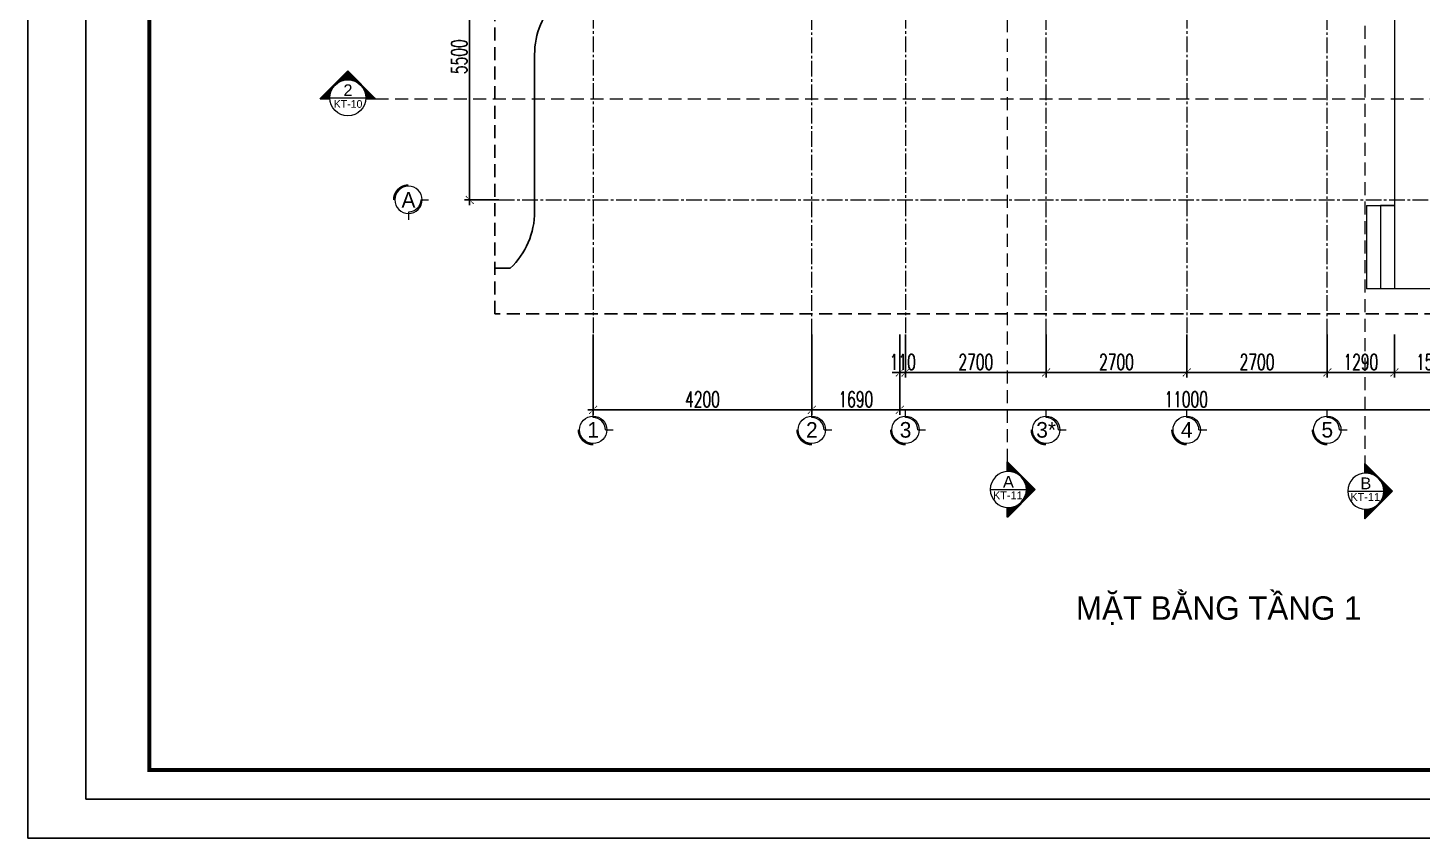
# Model space of a CAD drawing. Header units: millimetres. Extents: x -34806 to 662668, y 63228 to 99452.
# Drawn here: x 30847 to 57626, y 63921 to 79483 of the extents above; entities that cross this region are included whole.
import ezdxf
from ezdxf.enums import TextEntityAlignment as Align

# ---------------------------------------------------------------- set-up
doc = ezdxf.new("R2010")
doc.units = ezdxf.units.MM
doc.header["$LTSCALE"] = 200
doc.header["$MEASUREMENT"] = 0
doc.header["$PDMODE"] = 3
doc.header["$PDSIZE"] = 50
doc.linetypes.add('CENTER2', pattern=[1.125, 0.75, -0.125, 0.125, -0.125])
doc.linetypes.add('DASHED2', pattern=[0.375, 0.25, -0.125])
doc.layers.get('0').update_dxf_attribs({"color": 95, "linetype": 'CONTINUOUS'})
doc.layers.get('DEFPOINTS').update_dxf_attribs({"linetype": 'CONTINUOUS'})
for name, color, linetype, lineweight in [('cat', 1, 'CONTINUOUS', 40), ('hacth', 251, 'CONTINUOUS', 13), ('hatch', 251, 'CONTINUOUS', 5), ('thay', 7, 'CONTINUOUS', 18), ('tim', 254, 'CENTER2', 9)]:
    doc.layers.add(name, color=color, linetype=linetype, lineweight=lineweight)
for name, color, linetype in [('DIM', 1, 'CONTINUOUS'), ('KHUNGTEN', 7, 'CONTINUOUS'), ('Net_Manh', 155, 'CONTINUOUS'), ('TEXT', 7, 'CONTINUOUS'), ('TPTA-Dimention', 251, 'CONTINUOUS'), ('TPTA-Text', 253, 'CONTINUOUS')]:
    doc.layers.add(name, color=color, linetype=linetype)
doc.styles.add('Aria H iso', font='VHARIAL.ttf')
doc.styles.add('CHU HOA Day', font='VHARIAL.ttf')
doc.styles.add('CHUC HOA MANH', font='chhbg.shx', dxfattribs={"width": 0.8, "height": 250})
doc.styles.add('dam', font='VHAVANB.ttf', dxfattribs={"width": 0.9, "height": 450})
doc.styles.add('Scale', font='vnsimli.shx', dxfattribs={"width": 0.65, "bigfont": 'bigfont.shx'})
doc.dimstyles.new('Scale', dxfattribs={"dimscale": 10, "dimtxt": 2, "dimasz": 0.8, "dimexe": 1, "dimexo": 0, "dimgap": 0.5, "dimtad": 1, "dimdec": 0, "dimzin": 0, "dimdsep": 46, "dimtxsty": 'Scale', "dimblk": 'ARCHTICK', "dimcen": 1, "dimdle": 1, "dimclrd": 8, "dimclre": 251, "dimclrt": 3, "dimadec": 0, "dimazin": 0, "dimtfac": 1, "dimtdec": 0, "dimtix": 1, "dimtmove": 2, "dimatfit": 3, "dimfxl": 1, "dimtolj": 1, "dimtzin": 0, "dimarcsym": 0})

# ---------------------------------------------------------------- blocks, each defined once
blk = doc.blocks.new('_ArchTick')
at = {"layer": 'DIM', "color": 150}
blk.add_lwpolyline([(0.5, 0.5, 0.133, 0, 0), (0, 0, 0, 0.133, 0), (-0.5, -0.5, 0.133, 0.133, 0)], format="xyseb", dxfattribs=at)
blk = doc.blocks.new('*D139')
at = {"layer": 'DEFPOINTS', "color": 0}
for p in [(55805, 73597), (57095, 73597), (55805, 72865)]:
    blk.add_point(p, dxfattribs=at)
at = {"layer": 'TPTA-Text', "color": 251, "lineweight": -2}
for p, q in [((55805, 73597), (55805, 72765)), ((57095, 73597), (57095, 72765))]:
    blk.add_line(p, q, dxfattribs=at)
at = {"layer": 'TPTA-Text', "color": 8, "lineweight": -2}
blk.add_line((57195, 72865), (55705, 72865), dxfattribs=at)
at = {"layer": 'TPTA-Text', "color": 8, "lineweight": -2, "xscale": 150, "yscale": 150, "zscale": 150, "rotation": 180}
blk.add_blockref('_ArchTick', (55805, 72865), dxfattribs=at)
at = {"layer": 'TPTA-Text', "color": 8, "lineweight": -2, "xscale": 150, "yscale": 150, "zscale": 150}
blk.add_blockref('_ArchTick', (57095, 72865), dxfattribs=at)
at = {"layer": 'TPTA-Text', "color": 3, "insert": (56450, 73065), "char_height": 300, "attachment_point": 5, "style": 'Scale'}
blk.add_mtext('\\A1;1290', dxfattribs=at)
blk = doc.blocks.new('*D140')
at = {"layer": 'DEFPOINTS', "color": 0}
for p in [(53105, 73597), (55805, 73597), (53105, 72865)]:
    blk.add_point(p, dxfattribs=at)
at = {"layer": 'TPTA-Text', "color": 251, "lineweight": -2}
for p, q in [((53105, 73597), (53105, 72765)), ((55805, 73597), (55805, 72765))]:
    blk.add_line(p, q, dxfattribs=at)
at = {"layer": 'TPTA-Text', "color": 8, "lineweight": -2}
blk.add_line((55905, 72865), (53005, 72865), dxfattribs=at)
at = {"layer": 'TPTA-Text', "color": 8, "lineweight": -2, "xscale": 150, "yscale": 150, "zscale": 150, "rotation": 180}
blk.add_blockref('_ArchTick', (53105, 72865), dxfattribs=at)
at = {"layer": 'TPTA-Text', "color": 8, "lineweight": -2, "xscale": 150, "yscale": 150, "zscale": 150}
blk.add_blockref('_ArchTick', (55805, 72865), dxfattribs=at)
at = {"layer": 'TPTA-Text', "color": 3, "insert": (54455, 73065), "char_height": 300, "attachment_point": 5, "style": 'Scale'}
blk.add_mtext('\\A1;2700', dxfattribs=at)
blk = doc.blocks.new('*D141')
at = {"layer": 'DEFPOINTS', "color": 0}
for p in [(47705, 73597), (50405, 73597), (47705, 72865)]:
    blk.add_point(p, dxfattribs=at)
at = {"layer": 'TPTA-Text', "color": 251, "lineweight": -2}
for p, q in [((47705, 73597), (47705, 72765)), ((50405, 73597), (50405, 72765))]:
    blk.add_line(p, q, dxfattribs=at)
at = {"layer": 'TPTA-Text', "color": 8, "lineweight": -2}
blk.add_line((50505, 72865), (47605, 72865), dxfattribs=at)
at = {"layer": 'TPTA-Text', "color": 8, "lineweight": -2, "xscale": 150, "yscale": 150, "zscale": 150, "rotation": 180}
blk.add_blockref('_ArchTick', (47705, 72865), dxfattribs=at)
at = {"layer": 'TPTA-Text', "color": 8, "lineweight": -2, "xscale": 150, "yscale": 150, "zscale": 150}
blk.add_blockref('_ArchTick', (50405, 72865), dxfattribs=at)
at = {"layer": 'TPTA-Text', "color": 3, "insert": (49055, 73065), "char_height": 300, "attachment_point": 5, "style": 'Scale'}
blk.add_mtext('\\A1;2700', dxfattribs=at)
blk = doc.blocks.new('*D142')
at = {"layer": 'DEFPOINTS', "color": 0}
for p in [(45905, 73597), (47595, 73597), (45905, 72148)]:
    blk.add_point(p, dxfattribs=at)
at = {"layer": 'TPTA-Text', "color": 251, "lineweight": -2}
for p, q in [((45905, 73597), (45905, 72048)), ((47595, 73597), (47595, 72048))]:
    blk.add_line(p, q, dxfattribs=at)
at = {"layer": 'TPTA-Text', "color": 8, "lineweight": -2}
blk.add_line((47695, 72148), (45805, 72148), dxfattribs=at)
at = {"layer": 'TPTA-Text', "color": 8, "lineweight": -2, "xscale": 150, "yscale": 150, "zscale": 150, "rotation": 180}
blk.add_blockref('_ArchTick', (45905, 72148), dxfattribs=at)
at = {"layer": 'TPTA-Text', "color": 8, "lineweight": -2, "xscale": 150, "yscale": 150, "zscale": 150}
blk.add_blockref('_ArchTick', (47595, 72148), dxfattribs=at)
at = {"layer": 'TPTA-Text', "color": 3, "insert": (46750, 72348), "char_height": 300, "attachment_point": 5, "style": 'Scale'}
blk.add_mtext('\\A1;1690', dxfattribs=at)
blk = doc.blocks.new('*D144')
at = {"layer": 'DEFPOINTS', "color": 0}
for p in [(41705, 73597), (45905, 73597), (41705, 72148)]:
    blk.add_point(p, dxfattribs=at)
at = {"layer": 'TPTA-Text', "color": 251, "lineweight": -2}
for p, q in [((41705, 73597), (41705, 72048)), ((45905, 73597), (45905, 72048))]:
    blk.add_line(p, q, dxfattribs=at)
at = {"layer": 'TPTA-Text', "color": 8, "lineweight": -2}
blk.add_line((46005, 72148), (41605, 72148), dxfattribs=at)
at = {"layer": 'TPTA-Text', "color": 8, "lineweight": -2, "xscale": 150, "yscale": 150, "zscale": 150, "rotation": 180}
blk.add_blockref('_ArchTick', (41705, 72148), dxfattribs=at)
at = {"layer": 'TPTA-Text', "color": 8, "lineweight": -2, "xscale": 150, "yscale": 150, "zscale": 150}
blk.add_blockref('_ArchTick', (45905, 72148), dxfattribs=at)
at = {"layer": 'TPTA-Text', "color": 3, "insert": (43805, 72348), "char_height": 300, "attachment_point": 5, "style": 'Scale'}
blk.add_mtext('\\A1;4200', dxfattribs=at)
blk = doc.blocks.new('*D155')
at = {"layer": 'DEFPOINTS', "color": 0}
for p in [(39894, 81679), (39332, 76179), (39894, 76179)]:
    blk.add_point(p, dxfattribs=at)
at = {"layer": 'TPTA-Text', "color": 251, "lineweight": -2}
for p, q in [((39894, 81679), (39232, 81679)), ((39894, 76179), (39232, 76179))]:
    blk.add_line(p, q, dxfattribs=at)
at = {"layer": 'TPTA-Text', "color": 8, "lineweight": -2}
blk.add_line((39332, 81779), (39332, 76079), dxfattribs=at)
at = {"layer": 'TPTA-Text', "color": 8, "lineweight": -2, "xscale": 150, "yscale": 150, "zscale": 150}
for p, rotation in [((39332, 81679), 90), ((39332, 76179), 270)]:
    blk.add_blockref('_ArchTick', p, dxfattribs=dict(at, rotation=rotation))
at = {"layer": 'TPTA-Text', "color": 3, "insert": (39132, 78929), "char_height": 300, "attachment_point": 5, "rotation": 90, "style": 'Scale'}
blk.add_mtext('\\A1;5500', dxfattribs=at)
blk = doc.blocks.new('cad')
at = {"layer": 'hatch'}
h = blk.add_hatch(dxfattribs=at)
h.set_pattern_fill('ANSI31', color=256, scale=96.25, angle=-90, style=0)
h.set_pattern_definition([(225, (101783, 283734), (-8.50737846, 8.50737846), [])])
edge = h.paths.add_edge_path()
edge.add_ellipse((0, 0), major_axis=(-408, 408), ratio=1, start_angle=135, end_angle=137.8395)
edge.add_line((29, -577), (29, -890))
edge.add_line((29, -890), (-861, 0))
edge.add_line((-861, 0), (29, 890))
edge.add_line((29, 890), (29, 577))
edge.add_ellipse((0, 0), major_axis=(408, 408), ratio=1, start_angle=42.1605, end_angle=45)
edge.add_ellipse((0, 0), major_axis=(-408, 408), ratio=1, start_angle=-45, end_angle=135)
at = {"layer": 'cat', "color": 150, "linetype": 'Continuous', "const_width": 62.4}
for points in [[(29, 577), (29, 890)], [(29, -577), (29, -890)]]:
    blk.add_lwpolyline(points, dxfattribs=at)
at = {"layer": 'thay', "linetype": 'Continuous'}
for p in [(29, 890), (29, -890)]:
    blk.add_line(p, (-861, 0), dxfattribs=at)
at = {"layer": 'thay'}
blk.add_line((577, 0), (-578, 0), dxfattribs=at)
blk.add_circle((0, 0), 578, dxfattribs=at)
at = {"layer": 'TEXT'}
for tag, height, style, p in [('1', 375, 'CHU HOA Day', (-500, 62)), ('KT-00', 250, 'Aria H iso', (-1613, -278))]:
    blk.add_attdef(tag, text='', height=height, dxfattribs=dict(at, style=style)).set_placement(p, align=Align.CENTER)
blk = doc.blocks.new('tr')
at = {"layer": 'thay', "ltscale": 600}
for p, q in [((0, -200), (0, 0)), ((313, -513), (513, -513))]:
    blk.add_line(p, q, dxfattribs=at)
at = {"layer": 'thay', "color": 150, "ltscale": 600, "const_width": 50}
blk.add_lwpolyline([(-375, -513, 0.414214), (0, -888, 0.414214)], format="xyb", dxfattribs=at)
at = {"layer": 'thay', "ltscale": 600}
blk.add_circle((0, -513), 350, dxfattribs=at)
blk.add_arc((0, -513), 313, 0, 90, dxfattribs=at)
blk = doc.blocks.new('*D159')
at = {"layer": 'DEFPOINTS', "color": 0}
for p in [(50405, 73597), (53105, 73597), (50405, 72865)]:
    blk.add_point(p, dxfattribs=at)
at = {"layer": 'TPTA-Text', "color": 251, "lineweight": -2}
for p, q in [((50405, 73597), (50405, 72765)), ((53105, 73597), (53105, 72765))]:
    blk.add_line(p, q, dxfattribs=at)
at = {"layer": 'TPTA-Text', "color": 8, "lineweight": -2}
blk.add_line((53205, 72865), (50305, 72865), dxfattribs=at)
at = {"layer": 'TPTA-Text', "color": 8, "lineweight": -2, "xscale": 150, "yscale": 150, "zscale": 150, "rotation": 180}
blk.add_blockref('_ArchTick', (50405, 72865), dxfattribs=at)
at = {"layer": 'TPTA-Text', "color": 8, "lineweight": -2, "xscale": 150, "yscale": 150, "zscale": 150}
blk.add_blockref('_ArchTick', (53105, 72865), dxfattribs=at)
at = {"layer": 'TPTA-Text', "color": 3, "insert": (51755, 73065), "char_height": 300, "attachment_point": 5, "style": 'Scale'}
blk.add_mtext('\\A1;2700', dxfattribs=at)
blk = doc.blocks.new('can')
at = {"layer": 'hatch'}
h = blk.add_hatch(dxfattribs=at)
h.set_pattern_fill('ANSI31', color=256, scale=96.25, style=0)
h.set_pattern_definition([(45, (-283734, -101783), (-8.50737846, 8.50737846), [])])
h.paths.add_polyline_path([(578, 0, -0.01239), (577, -29), (890, -29), (0, 861), (-890, -29), (-577, -29, -0.01239), (-578, 0, -1)])
at = {"layer": 'cat', "color": 150, "linetype": 'Continuous', "const_width": 62.4}
for points in [[(-577, -29), (-890, -29)], [(577, -29), (890, -29)]]:
    blk.add_lwpolyline(points, dxfattribs=at)
at = {"layer": 'thay', "linetype": 'Continuous'}
for p in [(-890, -29), (890, -29)]:
    blk.add_line(p, (0, 861), dxfattribs=at)
at = {"layer": 'thay'}
blk.add_line((-578, 0), (578, 0), dxfattribs=at)
blk.add_circle((0, 0), 578, dxfattribs=at)
at = {"layer": 'TEXT', "style": 'CHU HOA Day'}
blk.add_attdef('A', text='', height=375, dxfattribs=at).set_placement((11, 108), align=Align.CENTER)
at = {"layer": 'TEXT', "style": 'CHUC HOA MANH', "width": 0.65}
blk.add_attdef('KT-00', text='', height=287, dxfattribs=at).set_placement((7, -346), align=Align.CENTER)
blk = doc.blocks.new('*D206')
at = {"layer": 'DEFPOINTS', "color": 0}
for p in [(57095, 73597), (58595, 73597), (57095, 72865)]:
    blk.add_point(p, dxfattribs=at)
at = {"layer": 'TPTA-Text', "color": 251, "lineweight": -2}
for p, q in [((57095, 73597), (57095, 72765)), ((58595, 73597), (58595, 72765))]:
    blk.add_line(p, q, dxfattribs=at)
at = {"layer": 'TPTA-Text', "color": 8, "lineweight": -2}
blk.add_line((58695, 72865), (56995, 72865), dxfattribs=at)
at = {"layer": 'TPTA-Text', "color": 8, "lineweight": -2, "xscale": 150, "yscale": 150, "zscale": 150, "rotation": 180}
blk.add_blockref('_ArchTick', (57095, 72865), dxfattribs=at)
at = {"layer": 'TPTA-Text', "color": 8, "lineweight": -2, "xscale": 150, "yscale": 150, "zscale": 150}
blk.add_blockref('_ArchTick', (58595, 72865), dxfattribs=at)
at = {"layer": 'TPTA-Text', "color": 3, "insert": (57845, 73065), "char_height": 300, "attachment_point": 5, "style": 'Scale'}
blk.add_mtext('\\A1;1500', dxfattribs=at)
blk = doc.blocks.new('*D208')
at = {"layer": 'DEFPOINTS', "color": 0}
for p in [(47595, 73597), (47705, 73597), (47595, 72865)]:
    blk.add_point(p, dxfattribs=at)
at = {"layer": 'TPTA-Text', "color": 251, "lineweight": -2}
for p, q in [((47595, 73597), (47595, 72765)), ((47705, 73597), (47705, 72765))]:
    blk.add_line(p, q, dxfattribs=at)
at = {"layer": 'TPTA-Text', "color": 8, "lineweight": -2}
for p, q in [((47595, 72865), (47445, 72865)), ((47705, 72865), (47595, 72865)), ((47705, 72865), (47855, 72865))]:
    blk.add_line(p, q, dxfattribs=at)
at = {"layer": 'TPTA-Text', "color": 8, "lineweight": -2, "xscale": 150, "yscale": 150, "zscale": 150}
blk.add_blockref('_ArchTick', (47595, 72865), dxfattribs=at)
at = {"layer": 'TPTA-Text', "color": 8, "lineweight": -2, "xscale": 150, "yscale": 150, "zscale": 150, "rotation": 180}
blk.add_blockref('_ArchTick', (47705, 72865), dxfattribs=at)
at = {"layer": 'TPTA-Text', "color": 3, "insert": (47650, 73065), "char_height": 300, "attachment_point": 5, "style": 'Scale'}
blk.add_mtext('\\A1;110', dxfattribs=at)
blk = doc.blocks.new('*D209')
at = {"layer": 'DEFPOINTS', "color": 0}
for p in [(47595, 73597), (58595, 73597), (58595, 72148)]:
    blk.add_point(p, dxfattribs=at)
at = {"layer": 'TPTA-Text', "color": 251, "lineweight": -2}
for p, q in [((47595, 73597), (47595, 72048)), ((58595, 73597), (58595, 72048))]:
    blk.add_line(p, q, dxfattribs=at)
at = {"layer": 'TPTA-Text', "color": 8, "lineweight": -2}
blk.add_line((47495, 72148), (58695, 72148), dxfattribs=at)
at = {"layer": 'TPTA-Text', "color": 8, "lineweight": -2, "xscale": 150, "yscale": 150, "zscale": 150, "rotation": 180}
blk.add_blockref('_ArchTick', (47595, 72148), dxfattribs=at)
at = {"layer": 'TPTA-Text', "color": 8, "lineweight": -2, "xscale": 150, "yscale": 150, "zscale": 150}
blk.add_blockref('_ArchTick', (58595, 72148), dxfattribs=at)
at = {"layer": 'TPTA-Text', "color": 3, "insert": (53095, 72348), "char_height": 300, "attachment_point": 5, "style": 'Scale'}
blk.add_mtext('\\A1;11000', dxfattribs=at)
blk = doc.blocks.new('khung')
at = {"layer": 'DEFPOINTS', "color": 8}
blk.add_lwpolyline([(0, 0), (31503, 0), (31503, 22275), (0, 22275)], close=True, dxfattribs=at)
at = {"layer": 'KHUNGTEN', "color": 4, "const_width": 54.3}
blk.add_lwpolyline([(848, 388), (31117, 388), (31117, 21887), (848, 21887)], close=True, dxfattribs=at)

msp = doc.modelspace()

# ---------------------------------------------------------------- linework, layer by layer
msp.add_lwpolyline([(77786.8, 63921.1), (30847.2, 63921.1), (30847.2, 97550.1), (77786.8, 97550.1)], close=True)
at = {"layer": 'Net_Manh', "linetype": 'DASHED2', "ltscale": 5}
msp.add_lwpolyline([(39817.2, 91585.8), (68044.6, 91585.8), (68044.6, 73988.8), (39817.2, 73988.8)], close=True, dxfattribs=at)
at = {"layer": 'thay', "linetype": 'DASHED2', "ltscale": 5}
for p, q in [((49661.1, 71149.6), (49661.1, 93397.6)), ((56526.3, 93397.6), (56526.3, 71119.2)), ((37525.2, 78123.1), (69701.2, 78123.1))]:
    msp.add_line(p, q, dxfattribs=at)
at = {"layer": 'thay'}
for p, q in [((57094.7, 80469.1), (57094.7, 75793.4)), ((56554.7, 76069.1), (56554.7, 74469.1)), ((56824.7, 76069.1), (56824.7, 74469.1)), ((57094.7, 76069.1), (57094.7, 74469.1)), ((60564.7, 74469.1), (56554.7, 74469.1))]:
    msp.add_line(p, q, dxfattribs=at)
for points in [[(57094.7, 76068.2), (56554.7, 76068.2), (56554.7, 74469.1)], [(57094.7, 76069.1), (56824.7, 76069.1), (56824.7, 74469.1)]]:
    msp.add_lwpolyline(points, dxfattribs=at)
at = {"layer": 'tim', "ltscale": 2}
for p, q in [((41704.7, 91467.9), (41704.7, 73596.9)), ((45904.7, 73596.9), (45904.7, 91467.9)), ((47704.7, 91467.9), (47704.7, 73596.9)), ((50404.7, 73596.9), (50404.7, 91467.9)), ((53104.7, 91467.9), (53104.7, 73181)), ((55804.7, 73596.9), (55804.7, 91467.9)), ((39893.9, 76179.1), (68131.9, 76179.1))]:
    msp.add_line(p, q, dxfattribs=at)
at = {"layer": 'TPTA-Dimention'}
msp.add_line((40110.8, 74864.7), (39817.2, 74864.7), dxfattribs=at)
msp.add_lwpolyline([(45194.7, 80469.1), (42079.7, 80469.1, 0.4142136), (40579.7, 78969.1), (40579.7, 75954.1, -0.2060625), (40110.8, 74864.7, -0.2060625)], format="xyb", dxfattribs=at)

# ---------------------------------------------------------------- block references
at = {"layer": 'DIM', "xscale": -0.75, "yscale": 0.75, "zscale": 0.75, "rotation": 180}
msp.add_blockref('tr', (38157, 75794.2), dxfattribs=at)
at = {"layer": 'DIM', "xscale": 0.75, "yscale": 0.75, "zscale": 0.75}
for p in [(41704.7, 72147.6), (45904.7, 72147.6), (47704.7, 72147.6), (50404.7, 72147.6), (53104.7, 72147.6), (55804.7, 72147.6)]:
    msp.add_blockref('tr', p, dxfattribs=at)
at = {"layer": 'hacth', "xscale": 1.44238117831992, "yscale": 1.442381252141786, "zscale": 1.442381260145733}
msp.add_blockref('khung', (31957, 64671.1), dxfattribs=at)
at = {"layer": 'TEXT', "linetype": 'Continuous'}
ref = msp.add_blockref('can', (36991.2, 78140.2), dxfattribs=dict(at, xscale=0.5999999999767169, yscale=0.5999999999767169, zscale=0.6))
ref.add_attrib('A', 'kt-10', dxfattribs={"height": 147.36, "style": 'Aria H iso', "width": 0.982428}).set_placement((36996.6, 77947.9), align=Align.CENTER)
ref.add_attrib('KT-00', '2', dxfattribs={"height": 225, "style": 'Aria H iso'}).set_placement((36994.8, 78172.8), align=Align.CENTER)
ref = msp.add_blockref('cad', (49678.3, 70615.7), dxfattribs=dict(at, xscale=-0.5999999998603016, yscale=0.5999999999767169, zscale=0.6))
ref.add_attrib('1', 'a', dxfattribs={"height": 225, "style": 'CHU HOA Day'}).set_placement((49680.1, 70652.8), align=Align.CENTER)
ref.add_attrib('KT-00', 'kt-11', dxfattribs={"height": 150, "style": 'Aria H iso'}).set_placement((49668.4, 70429.1), align=Align.CENTER)
ref = msp.add_blockref('cad', (56543.4, 70585.3), dxfattribs=dict(at, xscale=-0.5999999998603016, yscale=0.5999999999767169, zscale=0.6))
ref.add_attrib('1', 'b', dxfattribs={"height": 225, "style": 'CHU HOA Day'}).set_placement((56545.3, 70622.4), align=Align.CENTER)
ref.add_attrib('KT-00', 'kt-11', dxfattribs={"height": 150, "style": 'Aria H iso'}).set_placement((56533.5, 70398.7), align=Align.CENTER)
ref = msp.add_blockref('cad', (56543.4, 70585.3), dxfattribs=dict(at, xscale=-0.5999999998603016, yscale=0.5999999999767169, zscale=0.6))
ref.add_attrib('1', 'b', dxfattribs={"height": 225, "style": 'CHU HOA Day'}).set_placement((56545.3, 70622.4), align=Align.CENTER)
ref.add_attrib('KT-00', 'kt-11', dxfattribs={"height": 150, "style": 'Aria H iso'}).set_placement((56533.5, 70398.7), align=Align.CENTER)

# ---------------------------------------------------------------- texts
at = {"layer": 'TEXT', "linetype": 'Continuous', "style": 'dam'}
for s, p in [('a', (38157, 76179.1)), ('1', (41704.7, 71762.7)), ('2', (45904.7, 71762.7)), ('3', (47704.7, 71762.7)), ('3*', (50404.7, 71762.7)), ('4', (53104.7, 71762.7)), ('5', (55804.7, 71762.7))]:
    msp.add_text(s, height=300, dxfattribs=at).set_placement(p, align=Align.MIDDLE)
at = {"layer": 'TEXT', "style": 'dam'}
msp.add_text('mÆt B»NG TÇNG 1', height=450, dxfattribs=at).set_placement((53718.6, 68114.7), align=Align.CENTER)

# ---------------------------------------------------------------- dimensions: what is measured, and where the dimension line sits
at = {"layer": 'TPTA-Text'}
dim = msp.add_linear_dim(base=(39332.3, 76179.1), p1=(39893.9, 81679.1), p2=(39893.9, 76179.1), angle=90, dimstyle='Scale', override={"dimscale": 100, "dimtxt": 3, "dimasz": 1.5, "dimfxl": 110}, dxfattribs=at)
dim.commit()
dim.dimension.update_dxf_attribs({"geometry": '*D155', "text_midpoint": (39132.3, 78929.1)})
for base, p1, p2, picture, middle in [((41704.7, 72147.6), (45904.7, 73596.9), (41704.7, 73596.9), '*D144', (43804.7, 72347.6)), ((45904.7, 72147.6), (47594.7, 73596.9), (45904.7, 73596.9), '*D142', (46749.7, 72347.6)), ((47594.7, 72865.1), (47704.7, 73596.9), (47594.7, 73596.9), '*D208', (47649.7, 73065.1)), ((58594.7, 72147.6), (47594.7, 73596.9), (58594.7, 73596.9), '*D209', (53094.7, 72347.6)), ((47704.7, 72865.1), (50404.7, 73596.9), (47704.7, 73596.9), '*D141', (49054.7, 73065.1)), ((50404.7, 72865.1), (53104.7, 73596.9), (50404.7, 73596.9), '*D159', (51754.7, 73065.1)), ((53104.7, 72865.1), (55804.7, 73596.9), (53104.7, 73596.9), '*D140', (54454.7, 73065.1)), ((55804.7, 72865.1), (57094.7, 73596.9), (55804.7, 73596.9), '*D139', (56449.7, 73065.1)), ((57094.7, 72865.1), (58594.7, 73596.9), (57094.7, 73596.9), '*D206', (57844.7, 73065.1))]:
    dim = msp.add_linear_dim(base=base, p1=p1, p2=p2, dimstyle='Scale', override={"dimscale": 100, "dimtxt": 3, "dimasz": 1.5, "dimfxl": 110}, dxfattribs=at)
    dim.commit()
    dim.dimension.update_dxf_attribs({"geometry": picture, "text_midpoint": middle})

doc.saveas('drawing.dxf')
